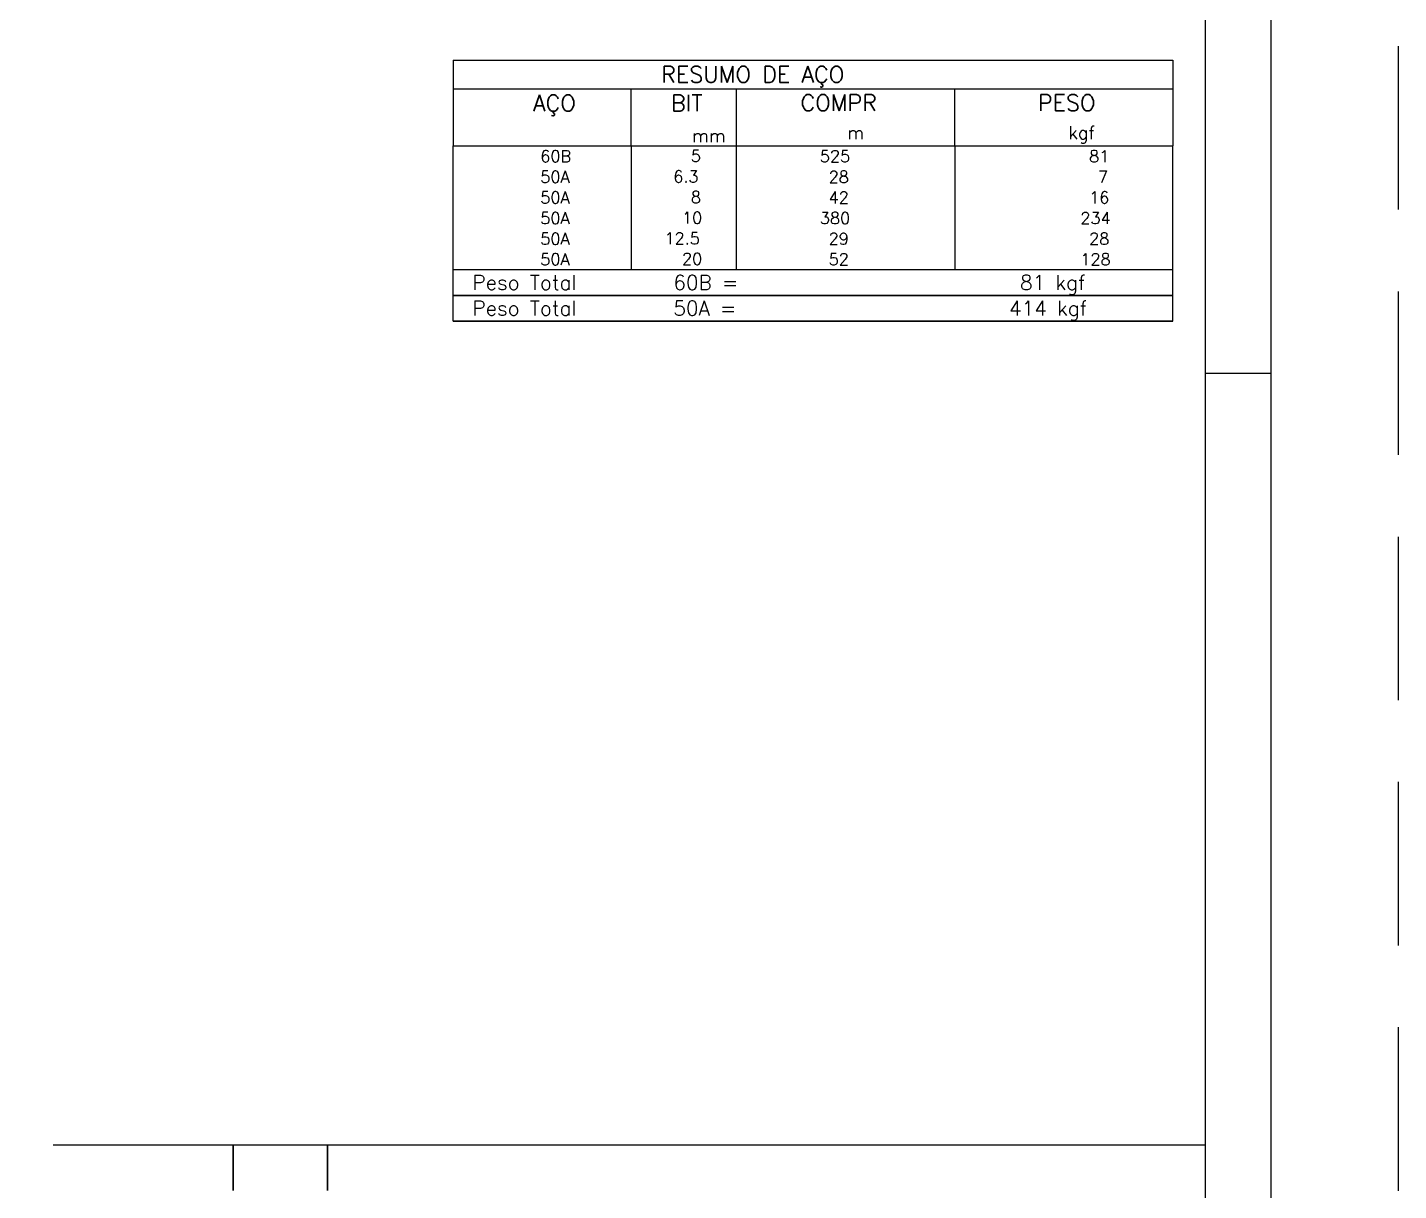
# Model space of a CAD drawing. Extents: x -1.9 to 86, y -1.2 to 61.3.
# Drawn here: x 65.09 to 86.05, y 17.56 to 35.34 of the extents above; entities that cross this region are included whole.
import ezdxf

# ---------------------------------------------------------------- set-up
doc = ezdxf.new("R2010")
doc.units = 0
doc.header["$MEASUREMENT"] = 0
doc.linetypes.add('HIDDEN', pattern=[0.375, 0.25, -0.125])
doc.layers.get('0').update_dxf_attribs({"linetype": 'CONTINUOUS'})
doc.layers.get('Defpoints').update_dxf_attribs({"linetype": 'CONTINUOUS'})
for name, color, linetype in [('ARQ_FOLHA', 7, 'CONTINUOUS'), ('PENA_02', 2, 'CONTINUOUS'), ('PSG-NV2-FLH-SELO', 1, 'CONTINUOUS')]:
    doc.layers.add(name, color=color, linetype=linetype)
doc.styles.get("Standard").update_dxf_attribs({"font": 'ROMANS.SHX'})

# ---------------------------------------------------------------- blocks, each defined once
blk = doc.blocks.new('FOLHA A1 - 841 X 594')
at = {"layer": 'ARQ_FOLHA', "color": 1}
blk.add_line((-10, 297), (0, 297), dxfattribs=at)
for points in [[(-841, 0), (0, 0), (0, 594), (-841, 594)], [(-816, 10), (-10, 10), (-10, 584), (-816, 584)]]:
    blk.add_lwpolyline(points, close=True, dxfattribs=at)
at = {"layer": 'Defpoints', "color": 8, "linetype": 'HIDDEN', "ltscale": 100}
blk.add_lwpolyline([(-860.5, 609.5), (-860.5, -15.5), (19.5, -15.5), (19.5, 609.5)], close=True, dxfattribs=at)
blk = doc.blocks.new('*U23')
blk.add_blockref('FOLHA A1 - 841 X 594', (0, 0))

msp = doc.modelspace()

# ---------------------------------------------------------------- linework, layer by layer
at = {"layer": 'PENA_02', "linetype": 'Continuous'}
for p, q in [((71.6, 34.841), (71.6, 33.528)), ((71.6, 34.841), (82.6, 34.841)), ((82.6, 34.841), (82.6, 33.528)), ((71.6, 34.403), (82.6, 34.403)), ((74.32, 33.528), (74.32, 34.403)), ((75.93, 33.528), (75.93, 34.403)), ((79.265, 33.528), (79.265, 34.403)), ((71.6, 33.528), (82.6, 33.528)), ((71.6, 33.213), (71.6, 33.528)), ((74.32, 33.528), (74.32, 33.213)), ((75.93, 33.213), (75.93, 33.528)), ((79.265, 33.528), (79.265, 33.213)), ((82.6, 33.213), (82.6, 33.528)), ((71.6, 32.898), (71.6, 33.213)), ((74.32, 33.213), (74.32, 32.898)), ((75.93, 32.898), (75.93, 33.213)), ((79.265, 33.213), (79.265, 32.898)), ((82.6, 32.898), (82.6, 33.213)), ((71.6, 32.583), (71.6, 32.898)), ((74.32, 32.898), (74.32, 32.583)), ((75.93, 32.583), (75.93, 32.898)), ((79.265, 32.898), (79.265, 32.583)), ((82.6, 32.583), (82.6, 32.898)), ((71.6, 32.268), (71.6, 32.583)), ((74.32, 32.583), (74.32, 32.268)), ((75.93, 32.268), (75.93, 32.583)), ((79.265, 32.583), (79.265, 32.268)), ((82.6, 32.268), (82.6, 32.583)), ((71.6, 31.953), (71.6, 32.268)), ((74.32, 32.268), (74.32, 31.953)), ((75.93, 31.953), (75.93, 32.268)), ((79.265, 32.268), (79.265, 31.953)), ((82.6, 31.953), (82.6, 32.268)), ((71.6, 31.638), (71.6, 31.953)), ((74.32, 31.953), (74.32, 31.638)), ((75.93, 31.638), (75.93, 31.953)), ((79.265, 31.953), (79.265, 31.638)), ((82.6, 31.638), (82.6, 31.953)), ((71.6, 31.638), (82.6, 31.638)), ((71.6, 31.244), (71.6, 31.638)), ((71.6, 31.638), (82.6, 31.638)), ((82.6, 31.244), (82.6, 31.638)), ((82.6, 31.244), (71.6, 31.244)), ((71.6, 30.851), (71.6, 31.244)), ((71.6, 31.244), (82.6, 31.244)), ((82.6, 30.851), (82.6, 31.244)), ((82.6, 30.851), (71.6, 30.851)), ((71.6, 30.851), (82.6, 30.851))]:
    msp.add_line(p, q, dxfattribs=at)
at = {"layer": 'PSG-NV2-FLH-SELO', "color": 251}
for p, q in [((65.485, 18.259), (68.237, 18.259)), ((68.237, 18.259), (68.237, 17.56)), ((68.237, 17.56), (68.237, 18.259)), ((68.237, 18.259), (68.237, 17.56)), ((68.237, 17.56), (68.237, 18.259)), ((68.237, 18.259), (68.237, 17.56)), ((68.237, 18.259), (83.1, 18.259)), ((69.681, 18.259), (69.681, 17.56)), ((69.681, 17.56), (69.681, 18.259)), ((69.681, 18.259), (69.681, 17.56)), ((69.681, 17.56), (69.681, 18.259)), ((69.681, 18.259), (69.681, 17.56))]:
    msp.add_line(p, q, dxfattribs=at)

# ---------------------------------------------------------------- block references
at = {"xscale": 0.09999999999999938, "yscale": 0.09999999999999938, "zscale": 0.09999999999999938}
msp.add_blockref('*U23', (84.1, 0.356), dxfattribs=at)

# ---------------------------------------------------------------- texts
at = {"layer": 'PENA_02', "linetype": 'Continuous'}
for s, height, p in [('RESUMO DE AÇO', 0.25, (74.78, 34.497)), ('AÇO', 0.25, (72.82, 34.059)), ('BIT', 0.25, (74.93, 34.059)), ('COMPR', 0.25, (76.909, 34.063)), ('PESO', 0.25, (80.538, 34.063)), ('m', 0.2, (77.623, 33.632)), ('kgf', 0.2, (81.001, 33.632)), ('mm', 0.2, (75.251, 33.585)), ('     60B', 0.18, (72.26, 33.281)), ('      5', 0.18, (74.427, 33.286)), ('    525', 0.18, (76.668, 33.281)), ('      81', 0.18, (80.515, 33.281)), ('     50A', 0.18, (72.26, 32.966)), ('    6.3', 0.18, (74.427, 32.971)), ('     28', 0.18, (76.668, 32.966)), ('       7', 0.18, (80.515, 32.966)), ('     50A', 0.18, (72.26, 32.651)), ('      8', 0.18, (74.427, 32.656)), ('     42', 0.18, (76.668, 32.651)), ('      16', 0.18, (80.515, 32.651)), ('     50A', 0.18, (72.26, 32.336)), ('     10', 0.18, (74.427, 32.341)), ('    380', 0.18, (76.668, 32.336)), ('     234', 0.18, (80.515, 32.336)), ('     50A', 0.18, (72.26, 32.021)), ('   12.5', 0.18, (74.427, 32.026)), ('     29', 0.18, (76.668, 32.021)), ('      28', 0.18, (80.515, 32.021)), ('     50A', 0.18, (72.26, 31.706)), ('     20', 0.18, (74.427, 31.711)), ('     52', 0.18, (76.668, 31.706)), ('     128', 0.18, (80.515, 31.706)), ('Peso Total        60B =', 0.225, (71.893, 31.329)), ('      81 kgf', 0.225, (79.257, 31.329)), ('Peso Total        50A =', 0.225, (71.893, 30.935)), ('     414 kgf', 0.225, (79.257, 30.935))]:
    msp.add_text(s, height=height, dxfattribs=at).set_placement(p)

doc.saveas('drawing.dxf')
